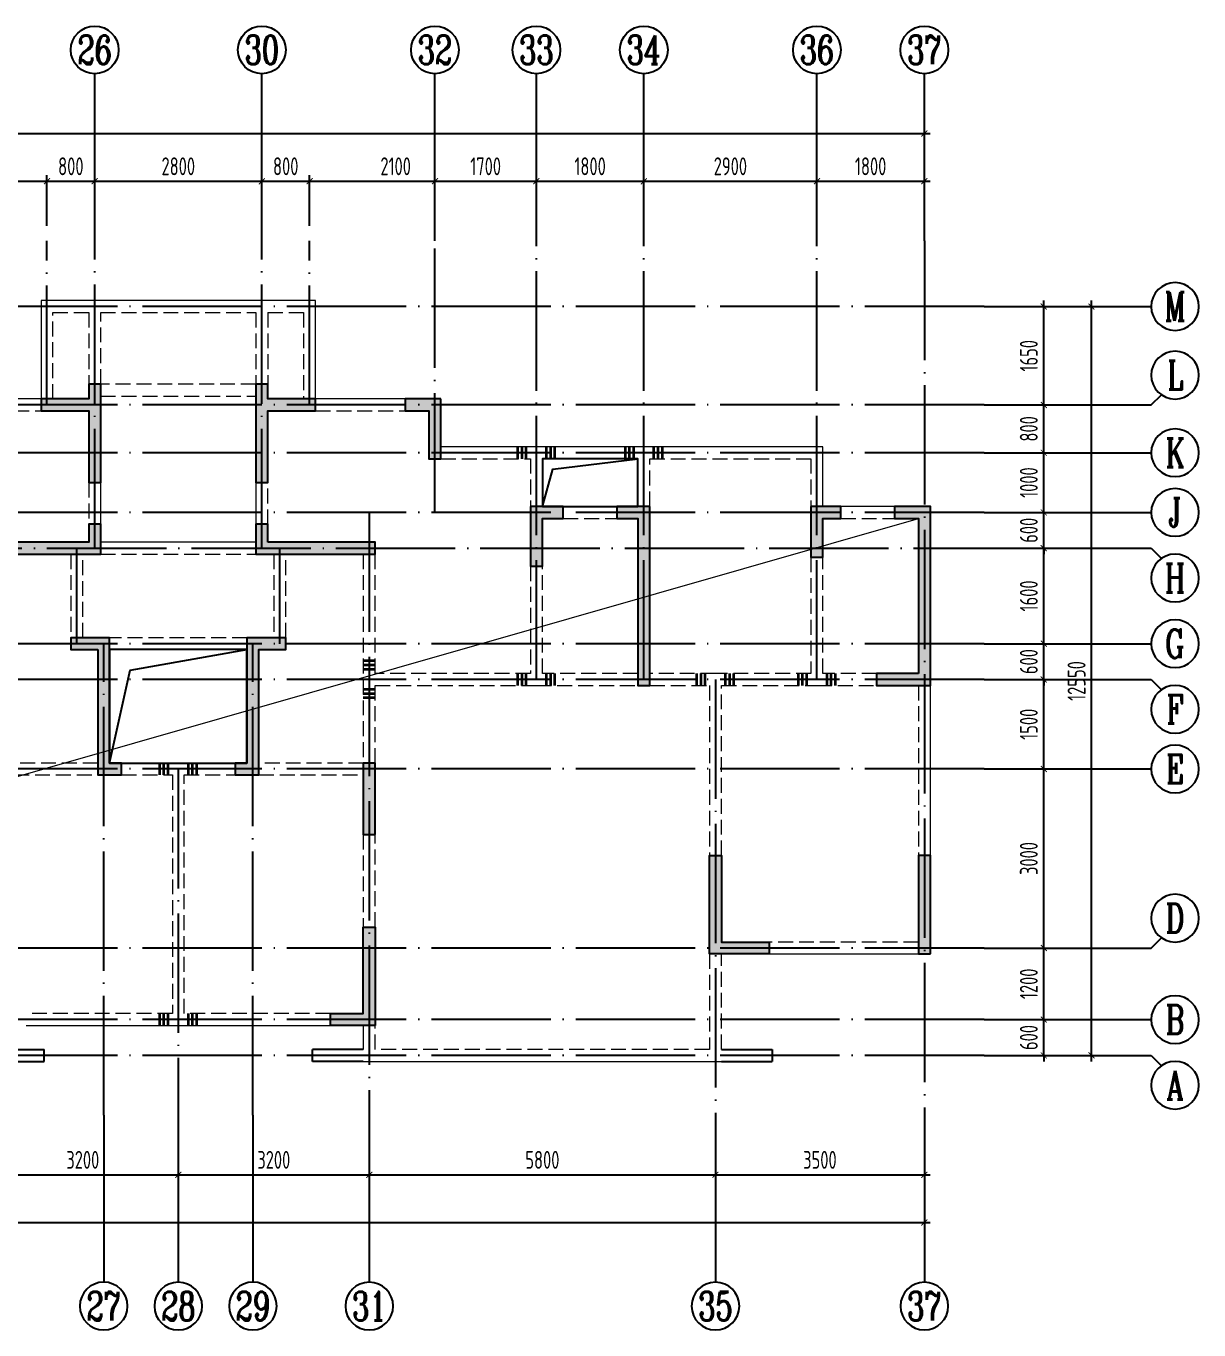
# Model space of a CAD drawing. Extents: x -668857 to 154266, y -275694 to 291306.
# Drawn here: x -74649 to -54999, y 53336 to 75186 of the extents above; entities that cross this region are included whole.
import ezdxf
from ezdxf.enums import TextEntityAlignment as Align

# ---------------------------------------------------------------- set-up
doc = ezdxf.new("R2010")
doc.units = 0
doc.header["$LTSCALE"] = 1000
doc.linetypes.add('DASH', pattern=[0.35, 0.25, -0.1])
doc.linetypes.add('DOTE', pattern=[2.42, 2, -0.2, 0.02, -0.2])
doc.layers.get('0').update_dxf_attribs({"linetype": 'CONTINUOUS'})
doc.layers.get('DEFPOINTS').update_dxf_attribs({"linetype": 'CONTINUOUS'})
for name, color, linetype in [('A-AXIS', 1, 'CONTINUOUS'), ('A-DOTE', 10, 'DOTE'), ('AXIS_NUM', 7, 'CONTINUOUS'), ('BEAM_CON', 4, 'CONTINUOUS'), ('S-D洞口', 4, 'CONTINUOUS'), ('S-L主梁线', 4, 'DASH'), ('S-L梁编号', 6, 'CONTINUOUS'), ('S-Q墙填充', 252, 'CONTINUOUS'), ('S-Q墙实线', 6, 'CONTINUOUS'), ('S-Y一般标注', 3, 'CONTINUOUS')]:
    doc.layers.add(name, color=color, linetype=linetype)
doc.layers.add('梁附加箍筋', color=1, linetype='CONTINUOUS', lineweight=35)
doc.styles.add('TSSD_Axis', font='complex.shx', dxfattribs={"width": 0.7, "bigfont": 'hztxt.shx'})
doc.styles.add('TSSD_DIMENSION', font='Tssdeng.shx', dxfattribs={"width": 0.7, "bigfont": 'tssdchn.shx'})
doc.dimstyles.new('TSSD_100_100', dxfattribs={"dimtxt": 300, "dimasz": 100, "dimexe": 100, "dimexo": 250, "dimgap": 100, "dimtad": 1, "dimdec": 0, "dimzin": 0, "dimdsep": 46, "dimtxsty": 'TSSD_DIMENSION', "dimblk": 'ARCHTICK', "dimcen": 0, "dimdle": 100, "dimclrt": 7, "dimadec": 0, "dimazin": 0, "dimtfac": 1, "dimtdec": 0, "dimtix": 1, "dimtmove": 2, "dimatfit": 3, "dimldrblk": 'ARCHTICK', "dimfxl": 0, "dimtolj": 1, "dimtzin": 0, "dimarcsym": 0})

# ---------------------------------------------------------------- blocks, each defined once
blk = doc.blocks.new('ts_axno')
at = {"color": 0, "linetype": 'ByBlock', "lineweight": -2}
blk.add_circle((0, 0), 0.5, dxfattribs=at)
at = {"color": 0, "linetype": 'ByBlock', "lineweight": -2, "style": 'TSSD_Axis', "width": 0.7}
blk.add_attdef('A', text='', height=0.6, dxfattribs=at).set_placement((0, 0), align=Align.MIDDLE_CENTER)
blk = doc.blocks.new('_ArchTick')
at = {"color": 0, "linetype": 'ByBlock', "const_width": 0.15}
blk.add_lwpolyline([(-0.5, -0.5), (0.5, 0.5)], dxfattribs=at)
blk = doc.blocks.new('*D166')
at = {"layer": 'DEFPOINTS', "color": 0}
for p in [(40700, 19250), (39900, 18250), (40700, 18250)]:
    blk.add_point(p, dxfattribs=at)
at = {"layer": 'S-Y一般标注', "color": 0, "lineweight": -2}
for p, q in [((39800, 19250), (40800, 19250)), ((39900, 18500), (39900, 19350)), ((40700, 18500), (40700, 19350))]:
    blk.add_line(p, q, dxfattribs=at)
at = {"layer": 'S-Y一般标注', "color": 0, "lineweight": -2, "xscale": 100, "yscale": 100, "zscale": 100, "rotation": 180}
blk.add_blockref('_ArchTick', (39900, 19250), dxfattribs=at)
at = {"layer": 'S-Y一般标注', "color": 0, "lineweight": -2, "xscale": 100, "yscale": 100, "zscale": 100}
blk.add_blockref('_ArchTick', (40700, 19250), dxfattribs=at)
at = {"layer": 'S-Y一般标注', "color": 7, "insert": (40300, 19500), "char_height": 300, "attachment_point": 5, "style": 'TSSD_DIMENSION'}
blk.add_mtext('\\A1;800', dxfattribs=at)
blk = doc.blocks.new('*D167')
at = {"layer": 'DEFPOINTS', "color": 0}
for p in [(43500, 19250), (40700, 18250), (43500, 18250)]:
    blk.add_point(p, dxfattribs=at)
at = {"layer": 'S-Y一般标注', "color": 0, "lineweight": -2}
for p, q in [((40600, 19250), (43600, 19250)), ((40700, 18500), (40700, 19350)), ((43500, 18500), (43500, 19350))]:
    blk.add_line(p, q, dxfattribs=at)
at = {"layer": 'S-Y一般标注', "color": 0, "lineweight": -2, "xscale": 100, "yscale": 100, "zscale": 100, "rotation": 180}
blk.add_blockref('_ArchTick', (40700, 19250), dxfattribs=at)
at = {"layer": 'S-Y一般标注', "color": 0, "lineweight": -2, "xscale": 100, "yscale": 100, "zscale": 100}
blk.add_blockref('_ArchTick', (43500, 19250), dxfattribs=at)
at = {"layer": 'S-Y一般标注', "color": 7, "insert": (42100, 19500), "char_height": 300, "attachment_point": 5, "style": 'TSSD_DIMENSION'}
blk.add_mtext('\\A1;2800', dxfattribs=at)
blk = doc.blocks.new('*D168')
at = {"layer": 'DEFPOINTS', "color": 0}
for p in [(46400, 19250), (44300, 18250), (46400, 18250)]:
    blk.add_point(p, dxfattribs=at)
at = {"layer": 'S-Y一般标注', "color": 0, "lineweight": -2}
for p, q in [((44200, 19250), (46500, 19250)), ((44300, 18500), (44300, 19350)), ((46400, 18500), (46400, 19350))]:
    blk.add_line(p, q, dxfattribs=at)
at = {"layer": 'S-Y一般标注', "color": 0, "lineweight": -2, "xscale": 100, "yscale": 100, "zscale": 100, "rotation": 180}
blk.add_blockref('_ArchTick', (44300, 19250), dxfattribs=at)
at = {"layer": 'S-Y一般标注', "color": 0, "lineweight": -2, "xscale": 100, "yscale": 100, "zscale": 100}
blk.add_blockref('_ArchTick', (46400, 19250), dxfattribs=at)
at = {"layer": 'S-Y一般标注', "color": 7, "insert": (45742, 19500), "char_height": 300, "attachment_point": 5, "style": 'TSSD_DIMENSION'}
blk.add_mtext('\\A1;2100', dxfattribs=at)
blk = doc.blocks.new('*D169')
at = {"layer": 'DEFPOINTS', "color": 0}
for p in [(48100, 19250), (46400, 18250), (48100, 18250)]:
    blk.add_point(p, dxfattribs=at)
at = {"layer": 'S-Y一般标注', "color": 0, "lineweight": -2}
for p, q in [((46300, 19250), (48200, 19250)), ((46400, 18500), (46400, 19350)), ((48100, 18500), (48100, 19350))]:
    blk.add_line(p, q, dxfattribs=at)
at = {"layer": 'S-Y一般标注', "color": 0, "lineweight": -2, "xscale": 100, "yscale": 100, "zscale": 100, "rotation": 180}
blk.add_blockref('_ArchTick', (46400, 19250), dxfattribs=at)
at = {"layer": 'S-Y一般标注', "color": 0, "lineweight": -2, "xscale": 100, "yscale": 100, "zscale": 100}
blk.add_blockref('_ArchTick', (48100, 19250), dxfattribs=at)
at = {"layer": 'S-Y一般标注', "color": 7, "insert": (47250, 19500), "char_height": 300, "attachment_point": 5, "style": 'TSSD_DIMENSION'}
blk.add_mtext('\\A1;1700', dxfattribs=at)
blk = doc.blocks.new('*D170')
at = {"layer": 'DEFPOINTS', "color": 0}
for p in [(49900, 19250), (48100, 18250), (49900, 18250)]:
    blk.add_point(p, dxfattribs=at)
at = {"layer": 'S-Y一般标注', "color": 0, "lineweight": -2}
for p, q in [((48000, 19250), (50000, 19250)), ((48100, 18500), (48100, 19350)), ((49900, 18500), (49900, 19350))]:
    blk.add_line(p, q, dxfattribs=at)
at = {"layer": 'S-Y一般标注', "color": 0, "lineweight": -2, "xscale": 100, "yscale": 100, "zscale": 100, "rotation": 180}
blk.add_blockref('_ArchTick', (48100, 19250), dxfattribs=at)
at = {"layer": 'S-Y一般标注', "color": 0, "lineweight": -2, "xscale": 100, "yscale": 100, "zscale": 100}
blk.add_blockref('_ArchTick', (49900, 19250), dxfattribs=at)
at = {"layer": 'S-Y一般标注', "color": 7, "insert": (49000, 19500), "char_height": 300, "attachment_point": 5, "style": 'TSSD_DIMENSION'}
blk.add_mtext('\\A1;1800', dxfattribs=at)
blk = doc.blocks.new('*D171')
at = {"layer": 'DEFPOINTS', "color": 0}
for p in [(52800, 19250), (49900, 18250), (52800, 18250)]:
    blk.add_point(p, dxfattribs=at)
at = {"layer": 'S-Y一般标注', "color": 0, "lineweight": -2}
for p, q in [((49800, 19250), (52900, 19250)), ((49900, 18500), (49900, 19350)), ((52800, 18500), (52800, 19350))]:
    blk.add_line(p, q, dxfattribs=at)
at = {"layer": 'S-Y一般标注', "color": 0, "lineweight": -2, "xscale": 100, "yscale": 100, "zscale": 100, "rotation": 180}
blk.add_blockref('_ArchTick', (49900, 19250), dxfattribs=at)
at = {"layer": 'S-Y一般标注', "color": 0, "lineweight": -2, "xscale": 100, "yscale": 100, "zscale": 100}
blk.add_blockref('_ArchTick', (52800, 19250), dxfattribs=at)
at = {"layer": 'S-Y一般标注', "color": 7, "insert": (51350, 19500), "char_height": 300, "attachment_point": 5, "style": 'TSSD_DIMENSION'}
blk.add_mtext('\\A1;2900', dxfattribs=at)
blk = doc.blocks.new('*D172')
at = {"layer": 'DEFPOINTS', "color": 0}
for p in [(54600, 19250), (52800, 18250), (54600, 18250)]:
    blk.add_point(p, dxfattribs=at)
at = {"layer": 'S-Y一般标注', "color": 0, "lineweight": -2}
for p, q in [((52700, 19250), (54700, 19250)), ((52800, 18500), (52800, 19350)), ((54600, 18500), (54600, 19350))]:
    blk.add_line(p, q, dxfattribs=at)
at = {"layer": 'S-Y一般标注', "color": 0, "lineweight": -2, "xscale": 100, "yscale": 100, "zscale": 100, "rotation": 180}
blk.add_blockref('_ArchTick', (52800, 19250), dxfattribs=at)
at = {"layer": 'S-Y一般标注', "color": 0, "lineweight": -2, "xscale": 100, "yscale": 100, "zscale": 100}
blk.add_blockref('_ArchTick', (54600, 19250), dxfattribs=at)
at = {"layer": 'S-Y一般标注', "color": 7, "insert": (53700, 19500), "char_height": 300, "attachment_point": 5, "style": 'TSSD_DIMENSION'}
blk.add_mtext('\\A1;1800', dxfattribs=at)
blk = doc.blocks.new('*D173')
at = {"layer": 'DEFPOINTS', "color": 0}
for p in [(54600, 20050), (4600, 18250), (54600, 18250)]:
    blk.add_point(p, dxfattribs=at)
at = {"layer": 'S-Y一般标注', "color": 0, "lineweight": -2}
for p, q in [((4600, 18500), (4600, 20150)), ((54600, 18500), (54600, 20150)), ((4500, 20050), (54700, 20050))]:
    blk.add_line(p, q, dxfattribs=at)
at = {"layer": 'S-Y一般标注', "color": 0, "lineweight": -2, "xscale": 100, "yscale": 100, "zscale": 100, "rotation": 180}
blk.add_blockref('_ArchTick', (4600, 20050), dxfattribs=at)
at = {"layer": 'S-Y一般标注', "color": 0, "lineweight": -2, "xscale": 100, "yscale": 100, "zscale": 100}
blk.add_blockref('_ArchTick', (54600, 20050), dxfattribs=at)
at = {"layer": 'S-Y一般标注', "color": 7, "insert": (29600, 20300), "char_height": 300, "attachment_point": 5, "style": 'TSSD_DIMENSION'}
blk.add_mtext('\\A1;50000', dxfattribs=at)
blk = doc.blocks.new('*D186')
at = {"layer": 'DEFPOINTS', "color": 0}
for p in [(39900, 19250), (37800, 18250), (39900, 18250)]:
    blk.add_point(p, dxfattribs=at)
at = {"layer": 'S-Y一般标注', "color": 0, "lineweight": -2}
for p, q in [((37700, 19250), (40000, 19250)), ((37800, 18500), (37800, 19350)), ((39900, 18500), (39900, 19350))]:
    blk.add_line(p, q, dxfattribs=at)
at = {"layer": 'S-Y一般标注', "color": 0, "lineweight": -2, "xscale": 100, "yscale": 100, "zscale": 100, "rotation": 180}
blk.add_blockref('_ArchTick', (37800, 19250), dxfattribs=at)
at = {"layer": 'S-Y一般标注', "color": 0, "lineweight": -2, "xscale": 100, "yscale": 100, "zscale": 100}
blk.add_blockref('_ArchTick', (39900, 19250), dxfattribs=at)
at = {"layer": 'S-Y一般标注', "color": 7, "insert": (38850, 19500), "char_height": 300, "attachment_point": 5, "style": 'TSSD_DIMENSION'}
blk.add_mtext('\\A1;2100', dxfattribs=at)
blk = doc.blocks.new('*D187')
at = {"layer": 'DEFPOINTS', "color": 0}
for p in [(44300, 19250), (43500, 18250), (44300, 18250)]:
    blk.add_point(p, dxfattribs=at)
at = {"layer": 'S-Y一般标注', "color": 0, "lineweight": -2}
for p, q in [((43400, 19250), (44400, 19250)), ((43500, 18500), (43500, 19350)), ((44300, 18500), (44300, 19350))]:
    blk.add_line(p, q, dxfattribs=at)
at = {"layer": 'S-Y一般标注', "color": 0, "lineweight": -2, "xscale": 100, "yscale": 100, "zscale": 100, "rotation": 180}
blk.add_blockref('_ArchTick', (43500, 19250), dxfattribs=at)
at = {"layer": 'S-Y一般标注', "color": 0, "lineweight": -2, "xscale": 100, "yscale": 100, "zscale": 100}
blk.add_blockref('_ArchTick', (44300, 19250), dxfattribs=at)
at = {"layer": 'S-Y一般标注', "color": 7, "insert": (43900, 19500), "char_height": 300, "attachment_point": 5, "style": 'TSSD_DIMENSION'}
blk.add_mtext('\\A1;800', dxfattribs=at)
blk = doc.blocks.new('*D193')
at = {"layer": 'DEFPOINTS', "color": 0}
for p in [(42100, 3600), (45300, 3600), (45300, 2600)]:
    blk.add_point(p, dxfattribs=at)
at = {"layer": 'S-Y一般标注', "color": 0, "lineweight": -2}
for p, q in [((42100, 3350), (42100, 2500)), ((45300, 3350), (45300, 2500)), ((42000, 2600), (45400, 2600))]:
    blk.add_line(p, q, dxfattribs=at)
at = {"layer": 'S-Y一般标注', "color": 0, "lineweight": -2, "xscale": 100, "yscale": 100, "zscale": 100, "rotation": 180}
blk.add_blockref('_ArchTick', (42100, 2600), dxfattribs=at)
at = {"layer": 'S-Y一般标注', "color": 0, "lineweight": -2, "xscale": 100, "yscale": 100, "zscale": 100}
blk.add_blockref('_ArchTick', (45300, 2600), dxfattribs=at)
at = {"layer": 'S-Y一般标注', "color": 7, "insert": (43700, 2850), "char_height": 300, "attachment_point": 5, "style": 'TSSD_DIMENSION'}
blk.add_mtext('\\A1;3200', dxfattribs=at)
blk = doc.blocks.new('*D194')
at = {"layer": 'DEFPOINTS', "color": 0}
for p in [(45300, 3600), (51100, 3600), (51100, 2600)]:
    blk.add_point(p, dxfattribs=at)
at = {"layer": 'S-Y一般标注', "color": 0, "lineweight": -2}
for p, q in [((45300, 3350), (45300, 2500)), ((51100, 3350), (51100, 2500)), ((45200, 2600), (51200, 2600))]:
    blk.add_line(p, q, dxfattribs=at)
at = {"layer": 'S-Y一般标注', "color": 0, "lineweight": -2, "xscale": 100, "yscale": 100, "zscale": 100, "rotation": 180}
blk.add_blockref('_ArchTick', (45300, 2600), dxfattribs=at)
at = {"layer": 'S-Y一般标注', "color": 0, "lineweight": -2, "xscale": 100, "yscale": 100, "zscale": 100}
blk.add_blockref('_ArchTick', (51100, 2600), dxfattribs=at)
at = {"layer": 'S-Y一般标注', "color": 7, "insert": (48200, 2850), "char_height": 300, "attachment_point": 5, "style": 'TSSD_DIMENSION'}
blk.add_mtext('\\A1;5800', dxfattribs=at)
blk = doc.blocks.new('*D195')
at = {"layer": 'DEFPOINTS', "color": 0}
for p in [(51100, 3600), (54600, 3600), (54600, 2600)]:
    blk.add_point(p, dxfattribs=at)
at = {"layer": 'S-Y一般标注', "color": 0, "lineweight": -2}
for p, q in [((51100, 3350), (51100, 2500)), ((54600, 3350), (54600, 2500)), ((51000, 2600), (54700, 2600))]:
    blk.add_line(p, q, dxfattribs=at)
at = {"layer": 'S-Y一般标注', "color": 0, "lineweight": -2, "xscale": 100, "yscale": 100, "zscale": 100, "rotation": 180}
blk.add_blockref('_ArchTick', (51100, 2600), dxfattribs=at)
at = {"layer": 'S-Y一般标注', "color": 0, "lineweight": -2, "xscale": 100, "yscale": 100, "zscale": 100}
blk.add_blockref('_ArchTick', (54600, 2600), dxfattribs=at)
at = {"layer": 'S-Y一般标注', "color": 7, "insert": (52850, 2850), "char_height": 300, "attachment_point": 5, "style": 'TSSD_DIMENSION'}
blk.add_mtext('\\A1;3500', dxfattribs=at)
blk = doc.blocks.new('*D196')
at = {"layer": 'DEFPOINTS', "color": 0}
for p in [(4600, 3600), (54600, 3600), (54600, 1800)]:
    blk.add_point(p, dxfattribs=at)
at = {"layer": 'S-Y一般标注', "color": 0, "lineweight": -2}
for p, q in [((4600, 3350), (4600, 1700)), ((54600, 3350), (54600, 1700)), ((4500, 1800), (54700, 1800))]:
    blk.add_line(p, q, dxfattribs=at)
at = {"layer": 'S-Y一般标注', "color": 0, "lineweight": -2, "xscale": 100, "yscale": 100, "zscale": 100, "rotation": 180}
blk.add_blockref('_ArchTick', (4600, 1800), dxfattribs=at)
at = {"layer": 'S-Y一般标注', "color": 0, "lineweight": -2, "xscale": 100, "yscale": 100, "zscale": 100}
blk.add_blockref('_ArchTick', (54600, 1800), dxfattribs=at)
at = {"layer": 'S-Y一般标注', "color": 7, "insert": (29600, 2050), "char_height": 300, "attachment_point": 5, "style": 'TSSD_DIMENSION'}
blk.add_mtext('\\A1;50000', dxfattribs=at)
blk = doc.blocks.new('*D200')
at = {"layer": 'DEFPOINTS', "color": 0}
for p in [(38900, 3600), (42100, 3600), (42100, 2600)]:
    blk.add_point(p, dxfattribs=at)
at = {"layer": 'S-Y一般标注', "color": 0, "lineweight": -2}
for p, q in [((38900, 3350), (38900, 2500)), ((42100, 3350), (42100, 2500)), ((38800, 2600), (42200, 2600))]:
    blk.add_line(p, q, dxfattribs=at)
at = {"layer": 'S-Y一般标注', "color": 0, "lineweight": -2, "xscale": 100, "yscale": 100, "zscale": 100, "rotation": 180}
blk.add_blockref('_ArchTick', (38900, 2600), dxfattribs=at)
at = {"layer": 'S-Y一般标注', "color": 0, "lineweight": -2, "xscale": 100, "yscale": 100, "zscale": 100}
blk.add_blockref('_ArchTick', (42100, 2600), dxfattribs=at)
at = {"layer": 'S-Y一般标注', "color": 7, "insert": (40500, 2850), "char_height": 300, "attachment_point": 5, "style": 'TSSD_DIMENSION'}
blk.add_mtext('\\A1;3200', dxfattribs=at)
blk = doc.blocks.new('*D201')
at = {"layer": 'DEFPOINTS', "color": 0}
for p in [(55600, 5200), (56600, 5200), (55600, 4600)]:
    blk.add_point(p, dxfattribs=at)
at = {"layer": 'S-Y一般标注', "color": 0, "lineweight": -2}
for p, q in [((56600, 5200), (56600, 5300)), ((55850, 5200), (56700, 5200)), ((56600, 4600), (56600, 5200)), ((55850, 4600), (56700, 4600)), ((56600, 4600), (56600, 4500))]:
    blk.add_line(p, q, dxfattribs=at)
at = {"layer": 'S-Y一般标注', "color": 0, "lineweight": -2, "xscale": 100, "yscale": 100, "zscale": 100}
for p, rotation in [((56600, 5200), 270), ((56600, 4600), 90)]:
    blk.add_blockref('_ArchTick', p, dxfattribs=dict(at, rotation=rotation))
at = {"layer": 'S-Y一般标注', "color": 7, "insert": (56350, 4900), "char_height": 300, "attachment_point": 5, "rotation": 90, "style": 'TSSD_DIMENSION'}
blk.add_mtext('\\A1;600', dxfattribs=at)
blk = doc.blocks.new('*D202')
at = {"layer": 'DEFPOINTS', "color": 0}
for p in [(55600, 10900), (56600, 10900), (55600, 9400)]:
    blk.add_point(p, dxfattribs=at)
at = {"layer": 'S-Y一般标注', "color": 0, "lineweight": -2}
for p, q in [((56600, 9300), (56600, 11000)), ((55850, 10900), (56700, 10900)), ((55850, 9400), (56700, 9400))]:
    blk.add_line(p, q, dxfattribs=at)
at = {"layer": 'S-Y一般标注', "color": 0, "lineweight": -2, "xscale": 100, "yscale": 100, "zscale": 100}
for p, rotation in [((56600, 10900), 90), ((56600, 9400), 270)]:
    blk.add_blockref('_ArchTick', p, dxfattribs=dict(at, rotation=rotation))
at = {"layer": 'S-Y一般标注', "color": 7, "insert": (56350, 10150), "char_height": 300, "attachment_point": 5, "rotation": 90, "style": 'TSSD_DIMENSION'}
blk.add_mtext('\\A1;1500', dxfattribs=at)
blk = doc.blocks.new('*D203')
at = {"layer": 'DEFPOINTS', "color": 0}
for p in [(55600, 11500), (56600, 11500), (55600, 10900)]:
    blk.add_point(p, dxfattribs=at)
at = {"layer": 'S-Y一般标注', "color": 0, "lineweight": -2}
for p, q in [((56600, 11500), (56600, 11600)), ((55850, 11500), (56700, 11500)), ((56600, 10900), (56600, 11500)), ((55850, 10900), (56700, 10900)), ((56600, 10900), (56600, 10800))]:
    blk.add_line(p, q, dxfattribs=at)
at = {"layer": 'S-Y一般标注', "color": 0, "lineweight": -2, "xscale": 100, "yscale": 100, "zscale": 100}
for p, rotation in [((56600, 11500), 270), ((56600, 10900), 90)]:
    blk.add_blockref('_ArchTick', p, dxfattribs=dict(at, rotation=rotation))
at = {"layer": 'S-Y一般标注', "color": 7, "insert": (56350, 11200), "char_height": 300, "attachment_point": 5, "rotation": 90, "style": 'TSSD_DIMENSION'}
blk.add_mtext('\\A1;600', dxfattribs=at)
blk = doc.blocks.new('*D204')
at = {"layer": 'DEFPOINTS', "color": 0}
for p in [(55600, 13100), (56600, 13100), (55600, 11500)]:
    blk.add_point(p, dxfattribs=at)
at = {"layer": 'S-Y一般标注', "color": 0, "lineweight": -2}
for p, q in [((56600, 11400), (56600, 13200)), ((55850, 13100), (56700, 13100)), ((55850, 11500), (56700, 11500))]:
    blk.add_line(p, q, dxfattribs=at)
at = {"layer": 'S-Y一般标注', "color": 0, "lineweight": -2, "xscale": 100, "yscale": 100, "zscale": 100}
for p, rotation in [((56600, 13100), 90), ((56600, 11500), 270)]:
    blk.add_blockref('_ArchTick', p, dxfattribs=dict(at, rotation=rotation))
at = {"layer": 'S-Y一般标注', "color": 7, "insert": (56350, 12300), "char_height": 300, "attachment_point": 5, "rotation": 90, "style": 'TSSD_DIMENSION'}
blk.add_mtext('\\A1;1600', dxfattribs=at)
blk = doc.blocks.new('*D205')
at = {"layer": 'DEFPOINTS', "color": 0}
for p in [(55600, 13700), (56600, 13700), (55600, 13100)]:
    blk.add_point(p, dxfattribs=at)
at = {"layer": 'S-Y一般标注', "color": 0, "lineweight": -2}
for p, q in [((56600, 13700), (56600, 13800)), ((55850, 13700), (56700, 13700)), ((56600, 13100), (56600, 13700)), ((55850, 13100), (56700, 13100)), ((56600, 13100), (56600, 13000))]:
    blk.add_line(p, q, dxfattribs=at)
at = {"layer": 'S-Y一般标注', "color": 0, "lineweight": -2, "xscale": 100, "yscale": 100, "zscale": 100}
for p, rotation in [((56600, 13700), 270), ((56600, 13100), 90)]:
    blk.add_blockref('_ArchTick', p, dxfattribs=dict(at, rotation=rotation))
at = {"layer": 'S-Y一般标注', "color": 7, "insert": (56350, 13400), "char_height": 300, "attachment_point": 5, "rotation": 90, "style": 'TSSD_DIMENSION'}
blk.add_mtext('\\A1;600', dxfattribs=at)
blk = doc.blocks.new('*D206')
at = {"layer": 'DEFPOINTS', "color": 0}
for p in [(55600, 14700), (56600, 14700), (55600, 13700)]:
    blk.add_point(p, dxfattribs=at)
at = {"layer": 'S-Y一般标注', "color": 0, "lineweight": -2}
for p, q in [((55850, 14700), (56700, 14700)), ((56600, 13600), (56600, 14800)), ((55850, 13700), (56700, 13700))]:
    blk.add_line(p, q, dxfattribs=at)
at = {"layer": 'S-Y一般标注', "color": 0, "lineweight": -2, "xscale": 100, "yscale": 100, "zscale": 100}
for p, rotation in [((56600, 14700), 90), ((56600, 13700), 270)]:
    blk.add_blockref('_ArchTick', p, dxfattribs=dict(at, rotation=rotation))
at = {"layer": 'S-Y一般标注', "color": 7, "insert": (56350, 14200), "char_height": 300, "attachment_point": 5, "rotation": 90, "style": 'TSSD_DIMENSION'}
blk.add_mtext('\\A1;1000', dxfattribs=at)
blk = doc.blocks.new('*D207')
at = {"layer": 'DEFPOINTS', "color": 0}
for p in [(55600, 17150), (57400, 17150), (55600, 4600)]:
    blk.add_point(p, dxfattribs=at)
at = {"layer": 'S-Y一般标注', "color": 0, "lineweight": -2}
for p, q in [((55850, 17150), (57500, 17150)), ((57400, 4500), (57400, 17250)), ((55850, 4600), (57500, 4600))]:
    blk.add_line(p, q, dxfattribs=at)
at = {"layer": 'S-Y一般标注', "color": 0, "lineweight": -2, "xscale": 100, "yscale": 100, "zscale": 100}
for p, rotation in [((57400, 17150), 90), ((57400, 4600), 270)]:
    blk.add_blockref('_ArchTick', p, dxfattribs=dict(at, rotation=rotation))
at = {"layer": 'S-Y一般标注', "color": 7, "insert": (57150, 10875), "char_height": 300, "attachment_point": 5, "rotation": 90, "style": 'TSSD_DIMENSION'}
blk.add_mtext('\\A1;12550', dxfattribs=at)
blk = doc.blocks.new('*D208')
at = {"layer": 'DEFPOINTS', "color": 0}
for p in [(55600, 15500), (56600, 15500), (55600, 14700)]:
    blk.add_point(p, dxfattribs=at)
at = {"layer": 'S-Y一般标注', "color": 0, "lineweight": -2}
for p, q in [((56600, 14600), (56600, 15600)), ((55850, 15500), (56700, 15500)), ((55850, 14700), (56700, 14700))]:
    blk.add_line(p, q, dxfattribs=at)
at = {"layer": 'S-Y一般标注', "color": 0, "lineweight": -2, "xscale": 100, "yscale": 100, "zscale": 100}
for p, rotation in [((56600, 15500), 90), ((56600, 14700), 270)]:
    blk.add_blockref('_ArchTick', p, dxfattribs=dict(at, rotation=rotation))
at = {"layer": 'S-Y一般标注', "color": 7, "insert": (56350, 15100), "char_height": 300, "attachment_point": 5, "rotation": 90, "style": 'TSSD_DIMENSION'}
blk.add_mtext('\\A1;800', dxfattribs=at)
blk = doc.blocks.new('*D209')
at = {"layer": 'DEFPOINTS', "color": 0}
for p in [(55600, 6400), (56600, 6400), (55600, 5200)]:
    blk.add_point(p, dxfattribs=at)
at = {"layer": 'S-Y一般标注', "color": 0, "lineweight": -2}
for p, q in [((55850, 6400), (56700, 6400)), ((56600, 5100), (56600, 6500)), ((55850, 5200), (56700, 5200))]:
    blk.add_line(p, q, dxfattribs=at)
at = {"layer": 'S-Y一般标注', "color": 0, "lineweight": -2, "xscale": 100, "yscale": 100, "zscale": 100}
for p, rotation in [((56600, 6400), 90), ((56600, 5200), 270)]:
    blk.add_blockref('_ArchTick', p, dxfattribs=dict(at, rotation=rotation))
at = {"layer": 'S-Y一般标注', "color": 7, "insert": (56350, 5800), "char_height": 300, "attachment_point": 5, "rotation": 90, "style": 'TSSD_DIMENSION'}
blk.add_mtext('\\A1;1200', dxfattribs=at)
blk = doc.blocks.new('*D210')
at = {"layer": 'DEFPOINTS', "color": 0}
for p in [(55600, 9400), (56600, 9400), (55600, 6400)]:
    blk.add_point(p, dxfattribs=at)
at = {"layer": 'S-Y一般标注', "color": 0, "lineweight": -2}
for p, q in [((55850, 9400), (56700, 9400)), ((56600, 6300), (56600, 9500)), ((55850, 6400), (56700, 6400))]:
    blk.add_line(p, q, dxfattribs=at)
at = {"layer": 'S-Y一般标注', "color": 0, "lineweight": -2, "xscale": 100, "yscale": 100, "zscale": 100}
for p, rotation in [((56600, 9400), 90), ((56600, 6400), 270)]:
    blk.add_blockref('_ArchTick', p, dxfattribs=dict(at, rotation=rotation))
at = {"layer": 'S-Y一般标注', "color": 7, "insert": (56350, 7900), "char_height": 300, "attachment_point": 5, "rotation": 90, "style": 'TSSD_DIMENSION'}
blk.add_mtext('\\A1;3000', dxfattribs=at)
blk = doc.blocks.new('*D211')
at = {"layer": 'DEFPOINTS', "color": 0}
for p in [(55600, 17150), (56600, 17150), (55600, 15500)]:
    blk.add_point(p, dxfattribs=at)
at = {"layer": 'S-Y一般标注', "color": 0, "lineweight": -2}
for p, q in [((55850, 17150), (56700, 17150)), ((56600, 15400), (56600, 17250)), ((55850, 15500), (56700, 15500))]:
    blk.add_line(p, q, dxfattribs=at)
at = {"layer": 'S-Y一般标注', "color": 0, "lineweight": -2, "xscale": 100, "yscale": 100, "zscale": 100}
for p, rotation in [((56600, 17150), 90), ((56600, 15500), 270)]:
    blk.add_blockref('_ArchTick', p, dxfattribs=dict(at, rotation=rotation))
at = {"layer": 'S-Y一般标注', "color": 7, "insert": (56350, 16325), "char_height": 300, "attachment_point": 5, "rotation": 90, "style": 'TSSD_DIMENSION'}
blk.add_mtext('\\A1;1650', dxfattribs=at)
blk = doc.blocks.new('20210807.15312791')
at = {"layer": 'S-Q墙填充'}
h = blk.add_hatch(color=252, dxfattribs=at)
h.dxf.hatch_style = 1
h.paths.add_polyline_path([(97216, 67840), (97216, 68190), (97016, 68190), (97016, 67940), (96216, 67940), (96216, 67740), (97016, 67740), (97016, 66540), (97216, 66540)])
h = blk.add_hatch(color=252, dxfattribs=at)
h.dxf.hatch_style = 1
h.paths.add_polyline_path([(99816, 67840), (99816, 66540), (100016, 66540), (100016, 67740), (100815, 67740), (100815, 67940), (100016, 67940), (100016, 68190), (99816, 68190)])
h = blk.add_hatch(color=252, dxfattribs=at)
h.dxf.hatch_style = 1
h.paths.add_polyline_path([(102916, 67940), (102316, 67940), (102316, 67740), (102716, 67740), (102716, 66940), (102916, 66940)])
h = blk.add_hatch(color=252, dxfattribs=at)
h.dxf.hatch_style = 1
h.paths.add_polyline_path([(104416, 66140), (104416, 65140), (104616, 65140), (104616, 65940), (104966, 65940), (104966, 66140)])
h = blk.add_hatch(color=252, dxfattribs=at)
h.dxf.hatch_style = 1
h.paths.add_polyline_path([(106416, 66140), (105866, 66140), (105866, 65940), (106216, 65940), (106216, 63140), (106416, 63140)])
h = blk.add_hatch(color=252, dxfattribs=at)
h.dxf.hatch_style = 1
h.paths.add_polyline_path([(109116, 66140), (109116, 65290), (109316, 65290), (109316, 65940), (109616, 65940), (109616, 66140)])
h = blk.add_hatch(color=252, dxfattribs=at)
h.dxf.hatch_style = 1
h.paths.add_polyline_path([(110916, 63340), (110216, 63340), (110216, 63140), (111116, 63140), (111116, 66140), (110516, 66140), (110516, 65940), (110916, 65940)])
h = blk.add_hatch(color=252, dxfattribs=at)
h.dxf.hatch_style = 1
h.paths.add_polyline_path([(95216, 65340), (96816, 65340), (97216, 65340), (97216, 65840), (97016, 65840), (97016, 65540), (96816, 65540), (95216, 65540)])
h = blk.add_hatch(color=252, dxfattribs=at)
h.dxf.hatch_style = 1
h.paths.add_polyline_path([(100016, 65540), (100016, 65840), (99816, 65840), (99816, 65340), (100216, 65340), (101816, 65340), (101816, 65540), (100216, 65540)])
h = blk.add_hatch(color=252, dxfattribs=at)
h.dxf.hatch_style = 1
h.paths.add_polyline_path([(97166, 63740), (97166, 61640), (97566, 61640), (97566, 61840), (97366, 61840), (97366, 63940), (96716, 63940), (96716, 63740)])
h = blk.add_hatch(color=252, dxfattribs=at)
h.dxf.hatch_style = 1
h.paths.add_polyline_path([(99666, 61840), (99466, 61840), (99466, 61640), (99866, 61640), (99866, 63740), (100316, 63740), (100316, 63940), (99666, 63940)])
h = blk.add_hatch(color=252, dxfattribs=at)
h.dxf.hatch_style = 1
h.paths.add_polyline_path([(101816, 60640), (101816, 61840), (101616, 61840), (101616, 60640)])
h = blk.add_hatch(color=252, dxfattribs=at)
h.dxf.hatch_style = 1
h.paths.add_polyline_path([(107416, 60290), (107616, 60290), (107616, 58840), (108316, 58840), (108416, 58840), (108416, 58640), (108316, 58640), (107416, 58640)])
h = blk.add_hatch(color=252, dxfattribs=at)
h.dxf.hatch_style = 1
h.paths.add_polyline_path([(111116, 58640), (111116, 60290), (110916, 60290), (110916, 58640)])
h = blk.add_hatch(color=252, dxfattribs=at)
h.dxf.hatch_style = 1
h.paths.add_polyline_path([(101816, 57440), (101066, 57440), (101066, 57640), (101616, 57640), (101616, 58740), (101616, 59090), (101816, 59090), (101816, 58740)])
at = {"layer": 'BEAM_CON'}
for p, q in [((95416, 57040), (96266, 57040)), ((96266, 56840), (96266, 57040)), ((101616, 57040), (100766, 57040)), ((100766, 56840), (100766, 57040)), ((107616, 57040), (108466, 57040)), ((108466, 57040), (108466, 56840)), ((95416, 56840), (96266, 56840)), ((101616, 56840), (100766, 56840)), ((107616, 56840), (108466, 56840))]:
    blk.add_line(p, q, dxfattribs=at)
at = {"layer": 'S-D洞口', "color": 5}
for points in [[(104616, 66140), (106216, 66140), (106216, 66940), (104616, 66940), (104616, 66140), (104793, 66762), (106216, 66940)], [(97366, 61840), (99666, 61840), (99666, 63740), (97366, 63740), (97366, 61840), (97712, 63393), (99666, 63740)]]:
    blk.add_lwpolyline(points, dxfattribs=at)
at = {"layer": 'S-L主梁线', "linetype": 'ByBlock', "lineweight": 18}
for p, q in [((96216, 69590), (96216, 67940)), ((97116, 69590), (96216, 69590)), ((99916, 69590), (97116, 69590)), ((100816, 69590), (99916, 69590)), ((100816, 67940), (100816, 69590)), ((96216, 67940), (94716, 67940)), ((102316, 67940), (100816, 67940)), ((104516, 67140), (102916, 67140)), ((106316, 67140), (104516, 67140)), ((109316, 67140), (106316, 67140)), ((109316, 66140), (109316, 67140)), ((104616, 66940), (106216, 66940)), ((104616, 66140), (104616, 66940)), ((106216, 66940), (106216, 66140)), ((97216, 65840), (97216, 66540)), ((99816, 66540), (99816, 65840)), ((105866, 66140), (104966, 66140)), ((110516, 66140), (109616, 66140)), ((99816, 65540), (97216, 65540)), ((97366, 63740), (99666, 63740)), ((111116, 60290), (111116, 63140)), ((98516, 61840), (97566, 61840)), ((99466, 61840), (98516, 61840)), ((108416, 58640), (110916, 58640)), ((95966, 57440), (98516, 57440)), ((98516, 57440), (101066, 57440)), ((101616, 57440), (101616, 57040)), ((101616, 56840), (107616, 56840))]:
    blk.add_line(p, q, dxfattribs=at)
at = {"layer": 'S-L主梁线', "linetype": 'DASH', "lineweight": 18}
for p, q in [((96416, 69390), (97016, 69390)), ((96416, 67940), (96416, 69390)), ((97016, 69390), (97016, 68190)), ((97216, 69390), (99816, 69390)), ((97216, 68190), (97216, 69390)), ((99816, 69390), (99816, 68190)), ((100016, 69390), (100616, 69390)), ((100016, 69390), (100016, 68190)), ((100616, 69390), (100616, 67940)), ((99815, 68190), (97216, 68190)), ((97216, 67990), (99816, 67990)), ((94716, 67740), (96216, 67740)), ((100815, 67740), (102316, 67740)), ((102916, 66940), (104416, 66940)), ((104416, 66940), (104416, 66140)), ((106416, 66940), (109116, 66940)), ((106416, 66140), (106416, 66940)), ((109116, 66940), (109116, 66140)), ((97016, 66540), (97016, 65840)), ((100016, 65840), (100016, 66540)), ((104966, 65940), (105866, 65940)), ((109616, 65940), (110516, 65940)), ((96716, 65340), (96716, 63940)), ((96916, 63940), (96916, 65340)), ((97216, 65340), (99816, 65340)), ((100116, 65340), (100116, 63940)), ((100316, 63940), (100316, 65340)), ((101616, 65340), (101616, 63240)), ((101816, 63340), (101816, 65340)), ((104416, 65140), (104416, 63340)), ((104616, 63340), (104616, 65140)), ((109116, 65290), (109116, 63340)), ((109316, 63340), (109316, 65290)), ((99666, 63940), (97366, 63940)), ((101616, 63240), (101616, 61840)), ((104416, 63340), (101816, 63340)), ((106216, 63340), (104616, 63340)), ((107516, 63340), (106416, 63340)), ((109116, 63340), (107516, 63340)), ((110216, 63340), (109316, 63340)), ((101816, 63140), (104516, 63140)), ((101816, 61840), (101816, 63140)), ((104516, 63140), (106216, 63140)), ((106416, 63140), (107416, 63140)), ((107416, 63140), (107416, 60290)), ((107616, 63140), (109216, 63140)), ((107616, 60290), (107616, 63140)), ((109216, 63140), (110216, 63140)), ((110916, 63140), (110916, 60290)), ((97166, 61840), (95416, 61840)), ((101616, 61840), (99866, 61840)), ((95416, 61640), (97166, 61640)), ((97566, 61640), (98416, 61640)), ((98416, 61640), (98416, 57640)), ((98616, 57640), (98616, 61640)), ((98616, 61640), (99466, 61640)), ((99866, 61640), (101616, 61640)), ((101616, 60640), (101616, 59090)), ((101816, 59090), (101816, 60640)), ((110916, 58840), (108416, 58840)), ((107416, 58640), (107416, 57040)), ((107616, 57040), (107616, 58640)), ((98416, 57640), (95966, 57640)), ((101066, 57640), (98616, 57640)), ((101816, 57040), (101816, 57440)), ((107416, 57040), (101816, 57040))]:
    blk.add_line(p, q, dxfattribs=at)
at = {"layer": 'S-Q墙实线'}
for points in [[(97216, 67840), (97216, 68190), (97016, 68190), (97016, 67940), (96216, 67940), (96216, 67740), (97016, 67740), (97016, 66540), (97216, 66540), (97216, 67840)], [(108316, 58840), (108416, 58840), (108416, 58640), (108316, 58640), (107416, 58640), (107416, 60290), (107616, 60290), (107616, 58840), (108316, 58840)]]:
    blk.add_lwpolyline(points, dxfattribs=at)
for points in [[(99816, 67840), (99816, 66540), (100016, 66540), (100016, 67740), (100815, 67740), (100815, 67940), (100016, 67940), (100016, 68190), (99816, 68190)], [(102916, 67940), (102316, 67940), (102316, 67740), (102716, 67740), (102716, 66940), (102916, 66940)], [(104416, 66140), (104416, 65140), (104616, 65140), (104616, 65940), (104966, 65940), (104966, 66140)], [(106416, 66140), (105866, 66140), (105866, 65940), (106216, 65940), (106216, 63140), (106416, 63140)], [(109116, 66140), (109116, 65290), (109316, 65290), (109316, 65940), (109616, 65940), (109616, 66140)], [(110916, 63340), (110216, 63340), (110216, 63140), (111116, 63140), (111116, 66140), (110516, 66140), (110516, 65940), (110916, 65940)], [(95216, 65340), (96816, 65340), (97216, 65340), (97216, 65840), (97016, 65840), (97016, 65540), (96816, 65540), (95216, 65540)], [(100016, 65540), (100016, 65840), (99816, 65840), (99816, 65340), (100216, 65340), (101816, 65340), (101816, 65540), (100216, 65540)], [(97166, 63740), (97166, 61640), (97566, 61640), (97566, 61840), (97366, 61840), (97366, 63940), (96716, 63940), (96716, 63740)], [(99666, 61840), (99466, 61840), (99466, 61640), (99866, 61640), (99866, 63740), (100316, 63740), (100316, 63940), (99666, 63940)], [(101816, 60640), (101816, 61840), (101616, 61840), (101616, 60640)], [(111116, 58640), (111116, 60290), (110916, 60290), (110916, 58640)], [(101816, 57440), (101066, 57440), (101066, 57640), (101616, 57640), (101616, 58740), (101616, 59090), (101816, 59090), (101816, 58740)]]:
    blk.add_lwpolyline(points, close=True, dxfattribs=at)
blk = doc.blocks.new('20210726.16395156')
at = {"layer": 'A-AXIS'}
for p, q in [((40700, 18249.9), (40700, 21049.9)), ((43500, 18249.9), (43500, 21049.9)), ((46400, 18249.9), (46400, 21049.9)), ((48100, 18249.9), (48100, 21049.9)), ((49900, 18249.9), (49900, 21049.9)), ((52800, 18249.9), (52800, 21049.9)), ((54600, 18249.9), (54600, 21049.9)), ((55600, 17150), (58400, 17150)), ((58400, 15500), (58571.6, 15671.7)), ((55600, 15500), (58400, 15500)), ((55600, 14700), (58400, 14700)), ((55600, 13700), (58400, 13700)), ((55600, 13100.3), (58400, 13100.3)), ((58400, 13100.3), (58571.6, 12928.7)), ((55600, 11500), (58400, 11500)), ((55600, 10900), (58400, 10900)), ((58400, 10900), (58571.6, 10728.4)), ((55600, 9400), (58400, 9400)), ((58400, 6400), (58571.6, 6571.7)), ((55600, 6400), (58400, 6400)), ((55600, 5200), (58400, 5200)), ((55600, 4600), (58400, 4600)), ((58400, 4600), (58571.6, 4428.4)), ((40850, 3600.2), (40850, 800.2)), ((42100, 3600), (42100, 800)), ((43350, 3600.3), (43350, 800.3)), ((45300, 3600), (45300, 800)), ((51100, 3600), (51100, 800)), ((54600, 3600), (54600, 800))]:
    blk.add_line(p, q, dxfattribs=at)
at = {"layer": 'A-DOTE'}
for p, q in [((39900, 15500), (39900, 18249.9)), ((40700, 13100.3), (40700, 18249.9)), ((43500, 13100.3), (43500, 18249.9)), ((44300, 15500), (44300, 18249.9)), ((46400, 13700), (46400, 18249.9)), ((48100, 10900), (48100, 18249.9)), ((49900, 10900), (49900, 18249.9)), ((52800, 10900), (52800, 18249.9)), ((54600, 18249.9), (54600, 3600)), ((55600, 17150), (3600, 17150)), ((55600, 15500), (3600, 15500)), ((55600, 14700), (3600, 14700)), ((55600, 13700), (3600, 13700)), ((45299.8, 13700), (45300, 3600)), ((3600, 13100.3), (55600, 13100.3)), ((40400, 11500), (40400, 13100)), ((43800, 11500), (43800, 13100)), ((55600, 11500), (3600, 11500)), ((40850, 3600.2), (40850, 11500)), ((43350, 3600.2), (43350, 11500)), ((55600, 10900), (3600, 10900)), ((51100, 10900), (51100, 3600)), ((55600, 9400), (3600, 9400)), ((42100, 9400), (42100, 3600)), ((55600, 6400), (3600, 6400)), ((55600, 5200), (3600, 5200)), ((55600, 4600), (3600, 4600))]:
    blk.add_line(p, q, dxfattribs=at)
at = {"layer": 'A-AXIS'}
ref = blk.add_blockref('ts_axno', (40700, 21449.9), dxfattribs=dict(at, xscale=800, yscale=800, zscale=800))
ref.add_attrib('17', '26', dxfattribs={"layer": 'AXIS_NUM', "height": 480, "style": 'TSSD_Axis', "width": 0.7}).set_placement((40700, 21449.9), align=Align.MIDDLE_CENTER)
ref = blk.add_blockref('ts_axno', (43500, 21449.9), dxfattribs=dict(at, xscale=800, yscale=800, zscale=800))
ref.add_attrib('18', '30', dxfattribs={"layer": 'AXIS_NUM', "height": 480, "style": 'TSSD_Axis', "width": 0.7}).set_placement((43500, 21449.9), align=Align.MIDDLE_CENTER)
ref = blk.add_blockref('ts_axno', (46400, 21449.9), dxfattribs=dict(at, xscale=800, yscale=800, zscale=800))
ref.add_attrib('19', '32', dxfattribs={"layer": 'AXIS_NUM', "height": 480, "style": 'TSSD_Axis', "width": 0.7}).set_placement((46400, 21449.9), align=Align.MIDDLE_CENTER)
ref = blk.add_blockref('ts_axno', (48100, 21449.9), dxfattribs=dict(at, xscale=800, yscale=800, zscale=800))
ref.add_attrib('20', '33', dxfattribs={"layer": 'AXIS_NUM', "height": 480, "style": 'TSSD_Axis', "width": 0.7}).set_placement((48100, 21449.9), align=Align.MIDDLE_CENTER)
ref = blk.add_blockref('ts_axno', (49900, 21449.9), dxfattribs=dict(at, xscale=800, yscale=800, zscale=800))
ref.add_attrib('21', '34', dxfattribs={"layer": 'AXIS_NUM', "height": 480, "style": 'TSSD_Axis', "width": 0.7}).set_placement((49900, 21449.9), align=Align.MIDDLE_CENTER)
ref = blk.add_blockref('ts_axno', (52800, 21449.9), dxfattribs=dict(at, xscale=800, yscale=800, zscale=800))
ref.add_attrib('22', '36', dxfattribs={"layer": 'AXIS_NUM', "height": 480, "style": 'TSSD_Axis', "width": 0.7}).set_placement((52800, 21449.9), align=Align.MIDDLE_CENTER)
ref = blk.add_blockref('ts_axno', (54600, 21449.9), dxfattribs=dict(at, xscale=800, yscale=800, zscale=800))
ref.add_attrib('23', '37', dxfattribs={"layer": 'AXIS_NUM', "height": 480, "style": 'TSSD_Axis', "width": 0.7}).set_placement((54600, 21449.9), align=Align.MIDDLE_CENTER)
ref = blk.add_blockref('ts_axno', (58800, 17150), dxfattribs=dict(at, xscale=-800, yscale=800, zscale=800))
ref.add_attrib('G', 'M', dxfattribs={"layer": 'AXIS_NUM', "height": 480, "style": 'TSSD_Axis', "width": 0.7}).set_placement((58800, 17150), align=Align.MIDDLE_CENTER)
ref = blk.add_blockref('ts_axno', (58800, 16000), dxfattribs=dict(at, xscale=-800, yscale=800, zscale=800))
ref.add_attrib('G', 'L', dxfattribs={"layer": 'AXIS_NUM', "height": 480, "style": 'TSSD_Axis', "width": 0.7}).set_placement((58800, 16000), align=Align.MIDDLE_CENTER)
ref = blk.add_blockref('ts_axno', (58800, 14700), dxfattribs=dict(at, xscale=-800, yscale=800, zscale=800))
ref.add_attrib('G', 'K', dxfattribs={"layer": 'AXIS_NUM', "height": 480, "style": 'TSSD_Axis', "width": 0.7}).set_placement((58800, 14700), align=Align.MIDDLE_CENTER)
ref = blk.add_blockref('ts_axno', (58800, 13700), dxfattribs=dict(at, xscale=-800, yscale=800, zscale=800))
ref.add_attrib('G', 'J', dxfattribs={"layer": 'AXIS_NUM', "height": 480, "style": 'TSSD_Axis', "width": 0.7}).set_placement((58800, 13700), align=Align.MIDDLE_CENTER)
ref = blk.add_blockref('ts_axno', (58800, 12600.3), dxfattribs=dict(at, xscale=-800, yscale=800, zscale=800))
ref.add_attrib('C', 'H', dxfattribs={"layer": 'AXIS_NUM', "height": 480, "style": 'TSSD_Axis', "width": 0.7}).set_placement((58800, 12600.3), align=Align.MIDDLE_CENTER)
ref = blk.add_blockref('ts_axno', (58800, 11500), dxfattribs=dict(at, xscale=-800, yscale=800, zscale=800))
ref.add_attrib('D', 'G', dxfattribs={"layer": 'AXIS_NUM', "height": 480, "style": 'TSSD_Axis', "width": 0.7}).set_placement((58800, 11500), align=Align.MIDDLE_CENTER)
ref = blk.add_blockref('ts_axno', (58800, 10400), dxfattribs=dict(at, xscale=-800, yscale=800, zscale=800))
ref.add_attrib('C', 'F', dxfattribs={"layer": 'AXIS_NUM', "height": 480, "style": 'TSSD_Axis', "width": 0.7}).set_placement((58800, 10400), align=Align.MIDDLE_CENTER)
ref = blk.add_blockref('ts_axno', (58800, 9400), dxfattribs=dict(at, xscale=-800, yscale=800, zscale=800))
ref.add_attrib('B', 'E', dxfattribs={"layer": 'AXIS_NUM', "height": 480, "style": 'TSSD_Axis', "width": 0.7}).set_placement((58800, 9400), align=Align.MIDDLE_CENTER)
ref = blk.add_blockref('ts_axno', (58800, 6900), dxfattribs=dict(at, xscale=-800, yscale=800, zscale=800, rotation=180))
ref.add_attrib('C', 'D', dxfattribs={"layer": 'AXIS_NUM', "height": 480, "style": 'TSSD_Axis', "width": 0.7}).set_placement((58800, 6900), align=Align.MIDDLE_CENTER)
ref = blk.add_blockref('ts_axno', (58800, 5200), dxfattribs=dict(at, xscale=-800, yscale=800, zscale=800))
ref.add_attrib('A', 'B', dxfattribs={"layer": 'AXIS_NUM', "height": 480, "style": 'TSSD_Axis', "width": 0.7}).set_placement((58800, 5200), align=Align.MIDDLE_CENTER)
ref = blk.add_blockref('ts_axno', (58800, 4100), dxfattribs=dict(at, xscale=-800, yscale=800, zscale=800))
ref.add_attrib('F', 'A', dxfattribs={"layer": 'AXIS_NUM', "height": 480, "style": 'TSSD_Axis', "width": 0.7}).set_placement((58800, 4100), align=Align.MIDDLE_CENTER)
ref = blk.add_blockref('ts_axno', (40850, 400.2), dxfattribs=dict(at, xscale=-800, yscale=800, zscale=800, rotation=180))
ref.add_attrib('5', '27', dxfattribs={"layer": 'AXIS_NUM', "height": 480, "style": 'TSSD_Axis', "width": 0.7}).set_placement((40850, 400.2), align=Align.MIDDLE_CENTER)
ref = blk.add_blockref('ts_axno', (42100, 400), dxfattribs=dict(at, xscale=-800, yscale=800, zscale=800, rotation=180))
ref.add_attrib('19', '28', dxfattribs={"layer": 'AXIS_NUM', "height": 480, "style": 'TSSD_Axis', "width": 0.7}).set_placement((42100, 400), align=Align.MIDDLE_CENTER)
ref = blk.add_blockref('ts_axno', (43350, 400.3), dxfattribs=dict(at, xscale=-800, yscale=800, zscale=800, rotation=180))
ref.add_attrib('5', '29', dxfattribs={"layer": 'AXIS_NUM', "height": 480, "style": 'TSSD_Axis', "width": 0.7}).set_placement((43350, 400.3), align=Align.MIDDLE_CENTER)
ref = blk.add_blockref('ts_axno', (45300, 400), dxfattribs=dict(at, xscale=-800, yscale=800, zscale=800, rotation=180))
ref.add_attrib('19', '31', dxfattribs={"layer": 'AXIS_NUM', "height": 480, "style": 'TSSD_Axis', "width": 0.7}).set_placement((45300, 400), align=Align.MIDDLE_CENTER)
ref = blk.add_blockref('ts_axno', (51100, 400), dxfattribs=dict(at, xscale=-800, yscale=800, zscale=800, rotation=180))
ref.add_attrib('22', '35', dxfattribs={"layer": 'AXIS_NUM', "height": 480, "style": 'TSSD_Axis', "width": 0.7}).set_placement((51100, 400), align=Align.MIDDLE_CENTER)
ref = blk.add_blockref('ts_axno', (54600, 400), dxfattribs=dict(at, xscale=-800, yscale=800, zscale=800, rotation=180))
ref.add_attrib('23', '37', dxfattribs={"layer": 'AXIS_NUM', "height": 480, "style": 'TSSD_Axis', "width": 0.7}).set_placement((54600, 400), align=Align.MIDDLE_CENTER)
at = {"layer": 'S-Y一般标注'}
for base, p1, p2, picture, middle in [((54600, 20049.9), (4600, 18249.9), (54600, 18249.9), '*D173', (29600, 20299.9)), ((39900, 19249.9), (37800, 18249.9), (39900, 18249.9), '*D186', (38850, 19499.9)), ((40700, 19249.9), (39900, 18249.9), (40700, 18249.9), '*D166', (40300, 19499.9)), ((43500, 19249.9), (40700, 18249.9), (43500, 18249.9), '*D167', (42100, 19499.9)), ((44300, 19249.9), (43500, 18249.9), (44300, 18249.9), '*D187', (43900, 19499.9)), ((48100, 19249.9), (46400, 18249.9), (48100, 18249.9), '*D169', (47250, 19499.9)), ((49900, 19249.9), (48100, 18249.9), (49900, 18249.9), '*D170', (49000, 19499.9)), ((52800, 19249.9), (49900, 18249.9), (52800, 18249.9), '*D171', (51350, 19499.9)), ((54600, 19249.9), (52800, 18249.9), (54600, 18249.9), '*D172', (53700, 19499.9)), ((54600, 1800), (4600, 3600), (54600, 3600), '*D196', (29600, 2050)), ((42100, 2600.1), (38900, 3600.1), (42100, 3600.1), '*D200', (40500, 2850.1)), ((45300, 2600.1), (42100, 3600.1), (45300, 3600.1), '*D193', (43700, 2850.1)), ((51100, 2600), (45300, 3600), (51100, 3600), '*D194', (48200, 2850)), ((54600, 2600), (51100, 3600), (54600, 3600), '*D195', (52850, 2850))]:
    dim = blk.add_linear_dim(base=base, p1=p1, p2=p2, dimstyle='TSSD_100_100', dxfattribs=at)
    dim.commit()
    dim.dimension.update_dxf_attribs({"geometry": picture, "text_midpoint": middle})
dim = blk.add_linear_dim(base=(46400, 19249.9), p1=(44300, 18249.9), p2=(46400, 18249.9), dimstyle='TSSD_100_100', dxfattribs=at)
dim.commit()
dim.dimension.update_dxf_attribs({"geometry": '*D168', "text_midpoint": (45741.9, 19499.9), "dimtype": 160})
for base, p1, p2, picture, middle in [((57400, 17150), (55600, 4600), (55600, 17150), '*D207', (57150, 10875)), ((56600, 17150), (55600, 15500), (55600, 17150), '*D211', (56350, 16325)), ((56600, 15500), (55600, 14700), (55600, 15500), '*D208', (56350, 15100)), ((56600, 14700), (55600, 13700), (55600, 14700), '*D206', (56350, 14200)), ((56600, 13700), (55600, 13100.3), (55600, 13700), '*D205', (56350, 13400.2)), ((56600, 13100.3), (55600, 11500), (55600, 13100.3), '*D204', (56350, 12300.2)), ((56600, 11500), (55600, 10900), (55600, 11500), '*D203', (56350, 11200)), ((56600, 10900), (55600, 9400), (55600, 10900), '*D202', (56350, 10150)), ((56600, 9400), (55600, 6400), (55600, 9400), '*D210', (56350, 7900)), ((56600, 6400), (55600, 5200), (55600, 6400), '*D209', (56350, 5800)), ((56600, 5200), (55600, 4600), (55600, 5200), '*D201', (56350, 4900))]:
    dim = blk.add_linear_dim(base=base, p1=p1, p2=p2, angle=90, dimstyle='TSSD_100_100', dxfattribs=at)
    dim.commit()
    dim.dimension.update_dxf_attribs({"geometry": picture, "text_midpoint": middle})

msp = doc.modelspace()

# ---------------------------------------------------------------- linework, layer by layer
at = {"layer": 'S-L梁编号', "lineweight": 18}
msp.add_lwpolyline([(-84499.3, 59836.12), (-59699.28, 66936.12)], dxfattribs=at)
at = {"layer": '梁附加箍筋', "lineweight": 35}
for p, q in [((-66409.3, 67936.12), (-66409.3, 68136.12)), ((-66339.3, 67936.12), (-66339.3, 68136.12)), ((-66269.3, 67936.12), (-66269.3, 68136.12)), ((-65929.3, 67936.12), (-65929.3, 68136.12)), ((-65859.3, 67936.12), (-65859.3, 68136.12)), ((-65789.3, 67936.12), (-65789.3, 68136.12)), ((-64609.27, 67936.12), (-64609.27, 68136.12)), ((-64539.27, 67936.12), (-64539.27, 68136.12)), ((-64469.27, 67936.12), (-64469.27, 68136.12)), ((-64129.27, 67936.12), (-64129.27, 68136.12)), ((-64059.27, 67936.12), (-64059.27, 68136.12)), ((-63989.27, 67936.12), (-63989.27, 68136.12)), ((-68799.29, 64546.12), (-68999.29, 64546.13)), ((-68799.29, 64476.12), (-68999.29, 64476.13)), ((-68799.29, 64406.12), (-68999.29, 64406.13)), ((-66409.3, 64136.12), (-66409.3, 64336.12)), ((-66339.3, 64136.12), (-66339.3, 64336.12)), ((-66269.3, 64136.12), (-66269.3, 64336.12)), ((-65929.3, 64136.12), (-65929.3, 64336.12)), ((-65859.3, 64136.12), (-65859.3, 64336.12)), ((-65789.3, 64136.12), (-65789.3, 64336.12)), ((-63409.3, 64136.12), (-63409.3, 64336.12)), ((-63339.3, 64136.12), (-63339.3, 64336.12)), ((-63269.3, 64136.12), (-63269.3, 64336.12)), ((-62929.3, 64136.12), (-62929.3, 64336.12)), ((-62859.3, 64136.12), (-62859.3, 64336.12)), ((-62789.3, 64136.12), (-62789.3, 64336.12)), ((-61709.3, 64136.12), (-61709.3, 64336.12)), ((-61639.3, 64136.12), (-61639.3, 64336.12)), ((-61569.3, 64136.12), (-61569.3, 64336.12)), ((-61229.3, 64136.12), (-61229.3, 64336.12)), ((-61159.3, 64136.12), (-61159.3, 64336.12)), ((-61089.3, 64136.12), (-61089.3, 64336.12)), ((-68799.29, 64066.12), (-68999.29, 64066.13)), ((-68799.29, 63996.12), (-68999.29, 63996.13)), ((-68799.29, 63926.12), (-68999.29, 63926.13)), ((-72409.3, 62636.12), (-72409.3, 62836.12)), ((-72339.3, 62636.12), (-72339.3, 62836.12)), ((-72269.3, 62636.12), (-72269.3, 62836.12)), ((-71929.3, 62636.12), (-71929.3, 62836.12)), ((-71859.3, 62636.12), (-71859.3, 62836.12)), ((-71789.3, 62636.12), (-71789.3, 62836.12)), ((-72409.3, 58436.12), (-72409.3, 58636.12)), ((-72339.3, 58436.12), (-72339.3, 58636.12)), ((-72269.3, 58436.12), (-72269.3, 58636.12)), ((-71929.3, 58436.12), (-71929.3, 58636.12)), ((-71859.3, 58436.12), (-71859.3, 58636.12)), ((-71789.3, 58436.12), (-71789.3, 58636.12))]:
    msp.add_line(p, q, dxfattribs=at)

# ---------------------------------------------------------------- block references
at = {"layer": 'A-DOTE'}
msp.add_blockref('20210726.16395156', (-114199.28, 53336.08), dxfattribs=at)
at = {"layer": 'S-Q墙填充'}
msp.add_blockref('20210807.15312791', (-170614.93, 996.58), dxfattribs=at)

doc.saveas('drawing.dxf')
